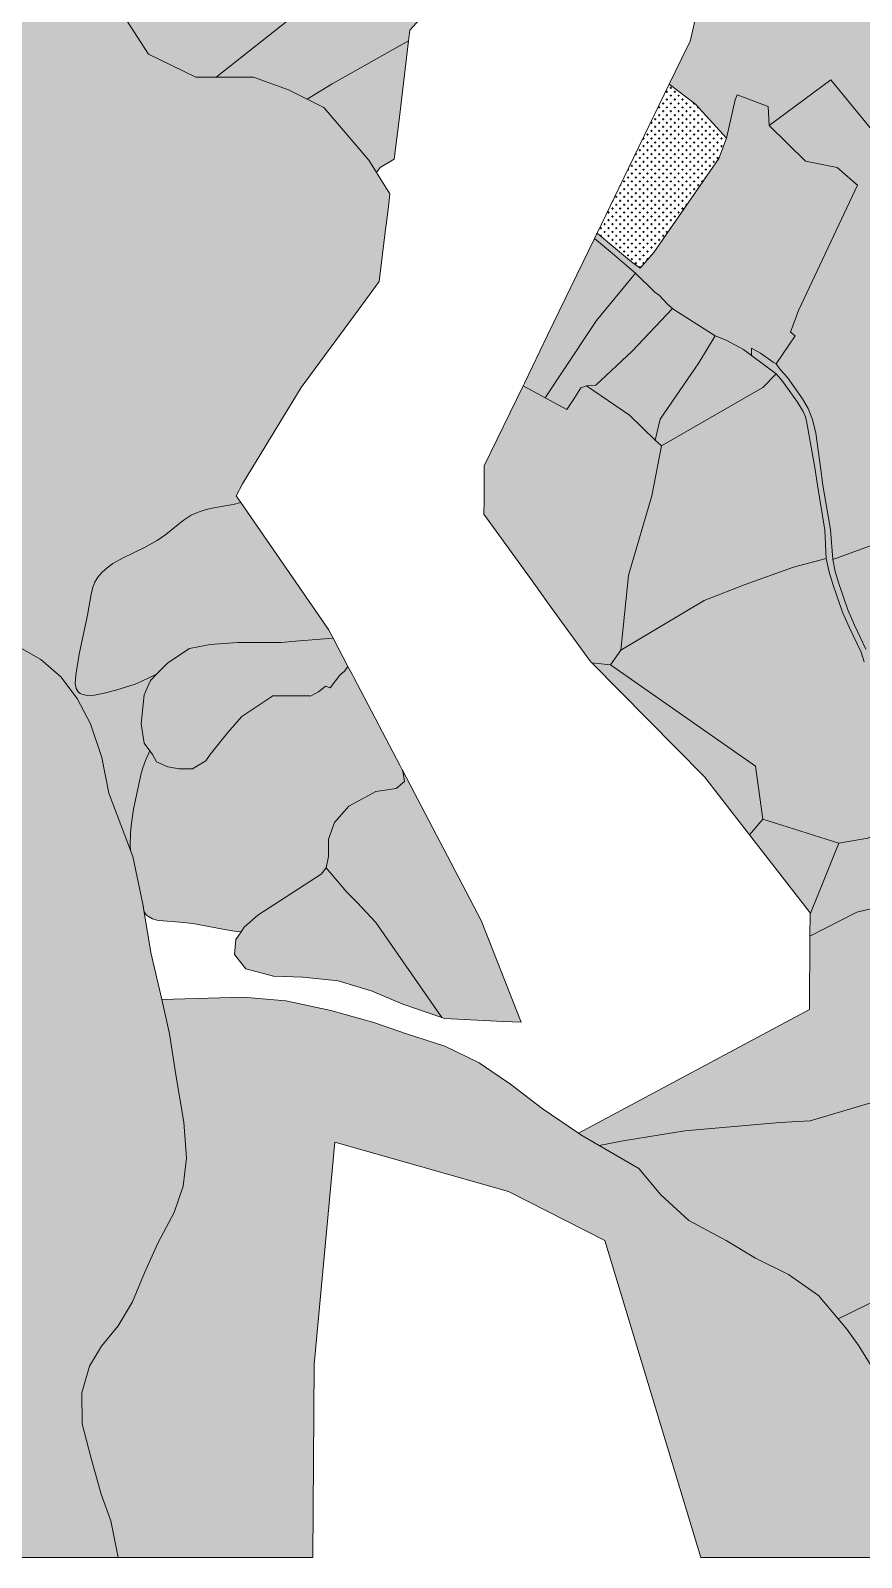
# Model space of a CAD drawing. Header units: metres. Extents: x 541853 to 549675, y 1832829 to 1845715.
# Drawn here: x 546537 to 547070, y 1832829 to 1833809 of the extents above; entities that cross this region are included whole.
import ezdxf

# ---------------------------------------------------------------- set-up
doc = ezdxf.new("R2010")
doc.units = ezdxf.units.M
doc.header["$MEASUREMENT"] = 0
doc.layers.add('1', color=7, linetype='Continuous', lineweight=0)

msp = doc.modelspace()

# ---------------------------------------------------------------- hatches: boundary and pattern name
at = {"layer": '1', "linetype": 'Continuous', "lineweight": 0}
for points in [[(546602.67, 1833279.135), (546587.43, 1833319.74), (546582.84, 1833342.705), (546575.67, 1833364.26), (546566.91, 1833380.625), (546556.5, 1833394.485), (546543.6, 1833405.675), (546531.18, 1833412.695), (546513.63, 1833412.41), (546495.6, 1833408.765), (546480.54, 1833414.075), (546464.07, 1833421.245), (546445.44, 1833424.545), (546432.54, 1833425.835), (546416.73, 1833427.425), (546385.98, 1833434.07), (546357.12, 1833450.57), (546347.58, 1833468.255), (546342.09, 1833484.875), (546337.11, 1833501.48), (546330.15, 1833517.635), (546326.91, 1833523.5), (546360.15, 1833531.48), (546394.71, 1833541.755), (546448.11, 1833556.755), (546483.72, 1833532.905), (546483.72, 1833544.455), (546478.8, 1833574.155), (546473.34, 1833613.35), (546479.61, 1833648.87), (546486.57, 1833680.205), (546486.06, 1833716.805), (546486.06, 1833751.53), (546479.31, 1833795.915), (546467.04, 1833840.105), (546452.4, 1833892.815), (546447.27, 1833901.545), (546463.44, 1833920.235), (546477.48, 1833934.575), (546531.03, 1833979.17), (546541.2, 1833991.425), (546549.3, 1834000.005), (546561.63, 1834013.055), (546568.77, 1834020.15), (546571.89, 1834022.805), (546575.01, 1834021.905), (546579.21, 1834019.505), (546587.4, 1834015.635), (546595.26, 1834010.28), (546603.81, 1834005.33), (546609.09, 1834002.48), (546586.32, 1833902.25), (546585.12, 1833881.295), (546585.12, 1833875.985), (546585.12, 1833861.54), (546589.14, 1833840.585), (546595.98, 1833820.035), (546598.71, 1833815.88), (546612.9, 1833794.235), (546643.11, 1833779.325), (546656.22, 1833779.325), (546680.19, 1833779.325), (546702.75, 1833771.27), (546714.69, 1833765.285), (546725.31, 1833759.975), (546754.29, 1833726.135), (546759.24, 1833718.2), (546767.822, 1833704.487), (546766.56, 1833694.47), (546765.36, 1833684.66), (546764.97, 1833681.69), (546760.83, 1833648.24), (546747.33, 1833629.895), (546710.73, 1833580.215), (546673.11, 1833518.355), (546669.18, 1833510.615), (546672.09, 1833506.385), (546667.26, 1833505.17), (546655.71, 1833503.085), (546649.74, 1833501.765), (546645.39, 1833500.4), (546640.26, 1833498.135), (546634.95, 1833494.73), (546624.03, 1833485.79), (546618.36, 1833481.86), (546610.26, 1833477.405), (546596.01, 1833470.7), (546589.98, 1833467.145), (546586.29, 1833464.49), (546583.02, 1833461.61), (546580.29, 1833458.505), (546578.25, 1833455.145), (546577.05, 1833451.98), (546575.97, 1833447.585), (546573.69, 1833434.07), (546568.29, 1833408.93), (546566.16, 1833395.475), (546565.74, 1833390.255), (546566.43, 1833386.97), (546567.69, 1833384.855), (546568.83, 1833383.835), (546569.94, 1833383.235), (546573.39, 1833382.47), (546578.07, 1833382.695), (546584.4, 1833383.895), (546591.78, 1833385.875), (546604.17, 1833389.775), (546608.16, 1833391.38), (546617.91, 1833396.06), (546614.01, 1833392.13), (546610.05, 1833382.875), (546608.07, 1833364.365), (546610.05, 1833351.81), (546613.62, 1833346.89), (546610.89, 1833340.755), (546609.24, 1833336.105), (546607.95, 1833331.515), (546603.15, 1833309.48), (546601.83, 1833300.615), (546601.26, 1833294.405), (546601.11, 1833286.095), (546601.26, 1833282.9)], [(546983.85, 1833740.175), (546963.9, 1833761.985), (546947.13, 1833774.84), (546958.86, 1833799.005), (546960.45, 1833802.26), (547002.51, 1833987.765), (547028.25, 1833976.155), (547063.68, 1833970.29), (547073.01, 1833913.185), (547076.34, 1833901.245), (547098.27, 1833858.6), (547106.76, 1833824.145), (547112.43, 1833787.935), (547076.01, 1833746.925), (547050.9, 1833777.585), (547011.24, 1833748.44), (547010.67, 1833760.56), (546990.6, 1833768.09), (546989.52, 1833764.82)], [(546643.11, 1833779.325), (546612.9, 1833794.235), (546598.71, 1833815.88), (546613.44, 1833828.825), (546680.43, 1833879.045), (546694.11, 1833891.81), (546698.49, 1833886.005), (546708, 1833876.78), (546726.33, 1833860.565), (546735.27, 1833855.48), (546742.86, 1833850.77), (546711.27, 1833822.855), (546656.22, 1833779.325)], [(546714.69, 1833765.285), (546702.75, 1833771.27), (546680.19, 1833779.325), (546656.22, 1833779.325), (546711.27, 1833822.855), (546742.86, 1833850.77), (546751.2, 1833846.72), (546764.25, 1833837.795), (546778.44, 1833826.83), (546783.03, 1833822.795), (546786.75, 1833818.7), (546787.71, 1833817.47), (546787.14, 1833816.855), (546780.51, 1833809.565), (546779.7, 1833802.725), (546730.68, 1833775.02)], [(546759.24, 1833718.2), (546754.29, 1833726.135), (546725.31, 1833759.975), (546714.69, 1833765.285), (546730.68, 1833775.02), (546779.7, 1833802.725), (546773.94, 1833753.72), (546770.58, 1833726.645), (546761.43, 1833721.29)], [(547052.19, 1833469.815), (547050.57, 1833489.015), (547045.59, 1833517.515), (547044.09, 1833528.945), (547041.27, 1833550.785), (547039.14, 1833559.545), (547036.23, 1833566.79), (547032.57, 1833572.865), (547022.91, 1833586.695), (547018.59, 1833591.45), (547015.77, 1833595.425), (547027.98, 1833613.425), (547024.92, 1833615.585), (547029.99, 1833629.595), (547067.97, 1833710.13), (547054.92, 1833721.38), (547034.46, 1833725.475), (547011.24, 1833748.44), (547050.9, 1833777.585), (547076.01, 1833746.925), (547107.78, 1833699.465), (547131.6, 1833660.915), (547150.08, 1833648.675), (547153.8, 1833638.625), (547162.17, 1833611.835), (547176.54, 1833588.27), (547230.09, 1833588.825), (547249.56, 1833534.645), (547252.77, 1833521.835), (547228.47, 1833523.62), (547167.99, 1833537.72), (547086.81, 1833482.37)], [(547015.77, 1833595.425), (547013.76, 1833596.43), (547005.57, 1833602.145), (546999.99, 1833605.475), (546999.99, 1833600.615), (546994.77, 1833604.515), (546983.55, 1833610.53), (546976.5, 1833613.395), (546950.67, 1833629.835), (546949.14, 1833630.78), (546945.9, 1833633.645), (546940.89, 1833639.195), (546937.83, 1833641.415), (546925.47, 1833653.655), (546919.62, 1833658.575), (546910.65, 1833666.225), (546899.16, 1833675.885), (546900.48, 1833678.615), (546900.84, 1833679.335), (546912.6, 1833669.39), (546922.89, 1833660.9), (546928.38, 1833656.685), (546937.17, 1833666.78), (546979.02, 1833727.095), (546983.85, 1833740.175), (546989.52, 1833764.82), (546990.6, 1833768.09), (547010.67, 1833760.56), (547011.24, 1833748.44), (547034.46, 1833725.475), (547054.92, 1833721.38), (547067.97, 1833710.13), (547029.99, 1833629.595), (547024.92, 1833615.585), (547027.98, 1833613.425)], [(546867.42, 1833573.6), (546853.29, 1833581.31), (546854.13, 1833583.035), (546868.98, 1833613.68), (546899.16, 1833675.885), (546910.65, 1833666.225), (546919.62, 1833658.575), (546925.47, 1833653.655), (546900.36, 1833623.235), (546878.25, 1833589.935)], [(546881.43, 1833566.07), (546867.42, 1833573.6), (546878.25, 1833589.935), (546900.36, 1833623.235), (546925.47, 1833653.655), (546937.83, 1833641.415), (546940.89, 1833639.195), (546945.9, 1833633.645), (546949.14, 1833630.78), (546923.28, 1833603.435), (546899.97, 1833581.625), (546897.27, 1833581.355), (546893.88, 1833581.16), (546890.4, 1833580.02), (546885.99, 1833573.165)], [(546938.07, 1833546.375), (546921.54, 1833562.38), (546893.88, 1833581.16), (546897.27, 1833581.355), (546899.97, 1833581.625), (546923.28, 1833603.435), (546949.14, 1833630.78), (546950.67, 1833629.835), (546976.5, 1833613.395), (546966.09, 1833595.965), (546941.28, 1833559.86)], [(546942.06, 1833542.775), (546938.07, 1833546.375), (546941.28, 1833559.86), (546966.09, 1833595.965), (546976.5, 1833613.395), (546983.55, 1833610.53), (546994.77, 1833604.515), (546999.99, 1833600.615), (547015.77, 1833588.915), (547007.13, 1833580.095)], [(546916.05, 1833411.525), (546920.91, 1833459.465), (546921.63, 1833461.91), (546935.94, 1833510.555), (546935.97, 1833510.69), (546942.06, 1833542.775), (547007.13, 1833580.095), (547015.77, 1833588.915), (547019.79, 1833584.175), (547029.36, 1833570.675), (547033.08, 1833564.795), (547034.49, 1833561.405), (547035.39, 1833557.58), (547040.61, 1833528.795), (547042.32, 1833517.425), (547047.03, 1833488.52), (547047.78, 1833470.475), (547026.81, 1833464.805), (546995.91, 1833453.735), (546969.6, 1833443.535)], [(546909.45, 1833402.075), (546897.48, 1833403.515), (546895.8, 1833405.225), (546871.35, 1833439.035), (546857.97, 1833457.545), (546828.12, 1833498.78), (546828.18, 1833507.555), (546828.33, 1833529.845), (546853.29, 1833581.31), (546867.42, 1833573.6), (546881.43, 1833566.07), (546885.99, 1833573.165), (546890.4, 1833580.02), (546893.88, 1833581.16), (546921.54, 1833562.38), (546938.07, 1833546.375), (546942.06, 1833542.775), (546935.97, 1833510.69), (546935.94, 1833510.555), (546921.63, 1833461.91), (546920.91, 1833459.465), (546916.05, 1833411.525)], [(547211.61, 1833359.865), (547170.45, 1833372.405), (547156.17, 1833371.43), (547147.56, 1833371.415), (547132.65, 1833369.345), (547127.76, 1833369.075), (547119.15, 1833368.355), (547110.84, 1833368.205), (547102.62, 1833368.85), (547096.5, 1833370.605), (547090.02, 1833373.485), (547086.03, 1833377.91), (547083.75, 1833381.915), (547081.17, 1833386.955), (547079.22, 1833391.185), (547077.39, 1833397.365), (547075.92, 1833403.905), (547073.37, 1833412.14), (547065.99, 1833427.545), (547061.64, 1833437.535), (547055.85, 1833454.965), (547053.51, 1833462.03), (547052.19, 1833469.815), (547086.81, 1833482.37), (547167.99, 1833537.72), (547228.47, 1833523.62), (547209.9, 1833499.71), (547218.69, 1833482.28), (547203.66, 1833453.855), (547203.75, 1833449.505), (547198.59, 1833434.43), (547201.56, 1833425.835), (547211.16, 1833423), (547227.48, 1833389.91)], [(546573.39, 1833382.47), (546569.94, 1833383.235), (546568.83, 1833383.835), (546567.69, 1833384.855), (546566.43, 1833386.97), (546565.74, 1833390.255), (546566.16, 1833395.475), (546568.29, 1833408.93), (546573.69, 1833434.07), (546575.97, 1833447.585), (546577.05, 1833451.98), (546578.25, 1833455.145), (546580.29, 1833458.505), (546583.02, 1833461.61), (546586.29, 1833464.49), (546589.98, 1833467.145), (546596.01, 1833470.7), (546610.26, 1833477.405), (546618.36, 1833481.86), (546624.03, 1833485.79), (546634.95, 1833494.73), (546640.26, 1833498.135), (546645.39, 1833500.4), (546649.74, 1833501.765), (546655.71, 1833503.085), (546667.26, 1833505.17), (546672.09, 1833506.385), (546728.34, 1833424.875), (546731.34, 1833419.205), (546707.13, 1833417.24), (546697.89, 1833416.58), (546670.14, 1833416.58), (546652.32, 1833415.26), (546639.09, 1833412.605), (546625.23, 1833403.365), (546617.91, 1833396.06), (546608.16, 1833391.38), (546604.17, 1833389.775), (546591.78, 1833385.875), (546584.4, 1833383.895), (546578.07, 1833382.695)], [(547056.06, 1833287.685), (547007.28, 1833303.12), (547002.36, 1833337.125), (546909.45, 1833402.075), (546916.05, 1833411.525), (546969.6, 1833443.535), (546995.91, 1833453.735), (547026.81, 1833464.805), (547047.78, 1833470.475), (547049.67, 1833461.58), (547052.28, 1833453.21), (547058.37, 1833436.065), (547062.66, 1833426.255), (547070.28, 1833410.385), (547072.32, 1833404.085), (547074.48, 1833395.955), (547076.25, 1833389.685), (547077.69, 1833385.245), (547079.61, 1833379.62), (547081.77, 1833375.465), (547085.4, 1833370.38), (547090.17, 1833367.275), (547095.6, 1833365.265), (547103.1, 1833363.99), (547110.99, 1833363.33), (547120.02, 1833364.035), (547131.75, 1833363.84), (547136.22, 1833339.255), (547113.15, 1833310.455), (547074.66, 1833290.985)], [(546497.22, 1832829.18), (546486.96, 1832849.115), (546485.58, 1832858.775), (546487.8, 1832878.785), (546486.21, 1832890.845), (546475.35, 1832905.59), (546462.42, 1832919.27), (546443.94, 1832931.12), (546435.33, 1832941.185), (546423.33, 1832956.17), (546396.48, 1832979.3), (546376.47, 1832997.09), (546361.47, 1833010.59), (546341.73, 1833022.755), (546327.99, 1833026.58), (546315.81, 1833029.445), (546305.91, 1833036.525), (546295.02, 1833045.96), (546278.04, 1833065.895), (546263.76, 1833080.97), (546239.04, 1833098.205), (546225.42, 1833106.965), (546226.38, 1833121.53), (546140.7, 1833175.17), (546116.4, 1833189.345), (546098.43, 1833205.095), (546111.69, 1833212.19), (546138.15, 1833226.755), (546150.21, 1833239.505), (546157.77, 1833246.99), (546160.8, 1833254.505), (546160.83, 1833264.69), (546160.83, 1833265.095), (546160.89, 1833275.505), (546160.89, 1833277.095), (546156.45, 1833307.215), (546156.45, 1833311.175), (546174.84, 1833304.215), (546195.27, 1833317.295), (546217.89, 1833327.435), (546290.07, 1833276.405), (546424.26, 1833210.405), (546441.9, 1833205.995), (546454.23, 1833218.355), (546390.69, 1833278.325), (546405.66, 1833316.74), (546417.9, 1833353.1), (546423.84, 1833385.905), (546432.54, 1833425.835), (546445.44, 1833424.545), (546464.07, 1833421.245), (546480.54, 1833414.075), (546495.6, 1833408.765), (546513.63, 1833412.41), (546531.18, 1833412.695), (546543.6, 1833405.675), (546556.5, 1833394.485), (546566.91, 1833380.625), (546575.67, 1833364.26), (546582.84, 1833342.705), (546587.43, 1833319.74), (546602.67, 1833279.135), (546609.15, 1833248.565), (546614.28, 1833217.44), (546621.42, 1833187.245), (546626.22, 1833165.21), (546630.27, 1833139.08), (546635.43, 1833108.675), (546637.23, 1833085.59), (546634.98, 1833067.575), (546629.25, 1833050.685), (546618.99, 1833031.455), (546610.2, 1833011.805), (546602.55, 1832993.175), (546593.25, 1832977.875), (546582.6, 1832964.735), (546575.01, 1832952.03), (546570.03, 1832934.915), (546570.3, 1832914.875), (546575.73, 1832893.62), (546582.42, 1832869.905), (546588.57, 1832852.73), (546593.43, 1832829.18)], [(546632.49, 1833335.295), (546625.23, 1833336.615), (546617.97, 1833339.915), (546615.33, 1833344.535), (546613.62, 1833346.89), (546610.05, 1833351.81), (546608.07, 1833364.365), (546610.05, 1833382.875), (546614.01, 1833392.13), (546617.91, 1833396.06), (546625.23, 1833403.365), (546639.09, 1833412.605), (546652.32, 1833415.26), (546670.14, 1833416.58), (546697.89, 1833416.58), (546707.13, 1833417.24), (546731.34, 1833419.205), (546740.85, 1833401.025), (546738.87, 1833398.325), (546735.63, 1833395.505), (546729.39, 1833387.345), (546726.39, 1833388.395), (546721.98, 1833384.825), (546716.85, 1833381.945), (546716.4, 1833382.215), (546692.61, 1833382.215), (546672.78, 1833368.985), (546663.54, 1833358.425), (546652.32, 1833344.535), (546649.68, 1833340.575), (546641.07, 1833335.295)], [(546672.27, 1833230.775), (546669.33, 1833230.94), (546662.85, 1833231.96), (546641.16, 1833236.19), (546633, 1833237.075), (546622.02, 1833237.735), (546618.12, 1833238.305), (546615.42, 1833239.115), (546612.72, 1833240.54), (546611.55, 1833241.515), (546609.96, 1833243.57), (546609.15, 1833248.565), (546602.67, 1833279.135), (546601.26, 1833282.9), (546601.11, 1833286.095), (546601.26, 1833294.405), (546601.83, 1833300.615), (546603.15, 1833309.48), (546607.95, 1833331.515), (546609.24, 1833336.105), (546610.89, 1833340.755), (546613.62, 1833346.89), (546615.33, 1833344.535), (546617.97, 1833339.915), (546625.23, 1833336.615), (546632.49, 1833335.295), (546641.07, 1833335.295), (546649.68, 1833340.575), (546652.32, 1833344.535), (546663.54, 1833358.425), (546672.78, 1833368.985), (546692.61, 1833382.215), (546716.4, 1833382.215), (546716.85, 1833381.945), (546721.98, 1833384.825), (546726.39, 1833388.395), (546729.39, 1833387.345), (546735.63, 1833395.505), (546738.87, 1833398.325), (546740.85, 1833401.025), (546743.46, 1833396.075), (546744.54, 1833394.005), (546774.27, 1833337.38), (546774.27, 1833337.35), (546775.17, 1833335.655), (546775.68, 1833334.71), (546776.04, 1833334.005), (546777.15, 1833327.36), (546771.87, 1833322.725), (546758.67, 1833320.745), (546741.48, 1833311.49), (546738.39, 1833307.935), (546732.24, 1833300.915), (546728.28, 1833290.34), (546728.28, 1833279.105), (546726.96, 1833271.845), (546723.66, 1833267.87), (546682.95, 1833241.395), (546674.25, 1833233.67)], [(546998.58, 1833293.115), (546969.78, 1833330.27), (546897.48, 1833403.515), (546909.45, 1833402.075), (547002.36, 1833337.125), (547007.28, 1833303.12)], [(547037.37, 1833228.045), (547037.46, 1833242.16), (547056.06, 1833287.685), (547074.66, 1833290.985), (547113.15, 1833310.455), (547136.22, 1833339.255), (547131.75, 1833363.84), (547143.72, 1833366.195), (547156.02, 1833366.645), (547167.72, 1833364.41), (547178.94, 1833339.06), (547187.58, 1833303.945), (547195.29, 1833290.595), (547200.63, 1833274.38), (547182.66, 1833258.975), (547164.93, 1833281.805), (547089.96, 1833248.805), (547067.46, 1833243.45)], [(546852.09, 1833172.845), (546840.42, 1833173.265), (546802.74, 1833175.185), (546801.06, 1833175.77), (546758.79, 1833236.67), (546746.73, 1833249.585), (546739.98, 1833256.365), (546736.53, 1833260.46), (546726.96, 1833271.845), (546728.28, 1833279.105), (546728.28, 1833290.34), (546732.24, 1833300.915), (546738.39, 1833307.935), (546741.48, 1833311.49), (546758.67, 1833320.745), (546771.87, 1833322.725), (546777.15, 1833327.36), (546776.04, 1833334.005), (546826.44, 1833237.975)], [(547037.46, 1833242.16), (547037.49, 1833242.925), (546998.58, 1833293.115), (547007.28, 1833303.12), (547056.06, 1833287.685)], [(546801.06, 1833175.77), (546776.16, 1833184.365), (546756.36, 1833192.585), (546734.64, 1833199.35), (546711.93, 1833201.765), (546693.09, 1833202.245), (546675.21, 1833207.09), (546667.98, 1833216.27), (546668.94, 1833225.945), (546672.27, 1833230.775), (546674.25, 1833233.67), (546682.95, 1833241.395), (546723.66, 1833267.87), (546726.96, 1833271.845), (546736.53, 1833260.46), (546739.98, 1833256.365), (546746.73, 1833249.585), (546758.79, 1833236.67)], [(546902.07, 1833093.615), (546890.34, 1833100.425), (546888.78, 1833101.505), (547037.07, 1833180.81), (547037.37, 1833228.045), (547067.46, 1833243.45), (547089.96, 1833248.805), (547141.86, 1833165.93), (547151.04, 1833151.245), (547106.04, 1833129.795), (547037.46, 1833109.425), (547018.17, 1833108.345), (546957.09, 1833102.99), (546917.43, 1833096.555)], [(546593.43, 1832829.18), (546588.57, 1832852.73), (546582.42, 1832869.905), (546575.73, 1832893.62), (546570.3, 1832914.875), (546570.03, 1832934.915), (546575.01, 1832952.03), (546582.6, 1832964.735), (546593.25, 1832977.875), (546602.55, 1832993.175), (546610.2, 1833011.805), (546618.99, 1833031.455), (546629.25, 1833050.685), (546634.98, 1833067.575), (546637.23, 1833085.59), (546635.43, 1833108.675), (546630.27, 1833139.08), (546626.22, 1833165.21), (546621.42, 1833187.245), (546673.5, 1833188.85), (546700.98, 1833186.42), (546729.81, 1833180.195), (546757.5, 1833172.515), (546778.35, 1833165.375), (546803.13, 1833157.275), (546825.09, 1833146.715), (546833.13, 1833141.195), (546845.16, 1833132.915), (546865.47, 1833117.33), (546888.78, 1833101.505), (546890.34, 1833100.425), (546902.07, 1833093.615), (546927.51, 1833078.855), (546941.67, 1833061.965), (546959.76, 1833045.405), (546983.55, 1833032.625), (547002.57, 1833021.345), (547023.6, 1833010.785), (547042.83, 1832997.285), (547055.52, 1832982.255), (547061.07, 1832975.7), (547068.87, 1832964.945), (547081.17, 1832944.995), (547095.69, 1832924.895), (547112.1, 1832912.205), (547130.67, 1832903.925), (547138.65, 1832900.355), (547159.89, 1832894.175), (547180.68, 1832892.9), (547206.15, 1832900.25), (547206.27, 1832900.325), (547227.54, 1832915.94), (547243.95, 1832927.205), (547263.12, 1832937.39), (547280.7, 1832939.385), (547302.06, 1832939.295), (547327.59, 1832936.43), (547353.63, 1832933.325), (547379.55, 1832933.955), (547400.43, 1832934.315), (547408.86, 1832934.465), (547433.46, 1832936.475), (547429.02, 1832916.525), (547428.15, 1832912.07), (547412.13, 1832829.18), (546967.44, 1832829.18), (546905.79, 1833032.58), (546843.93, 1833064.005), (546732.42, 1833095.715), (546719.07, 1832952.975), (546718.29, 1832829.18)], [(547055.52, 1832982.255), (547042.83, 1832997.285), (547023.6, 1833010.785), (547002.57, 1833021.345), (546983.55, 1833032.625), (546959.76, 1833045.405), (546941.67, 1833061.965), (546927.51, 1833078.855), (546902.07, 1833093.615), (546917.43, 1833096.555), (546957.09, 1833102.99), (547018.17, 1833108.345), (547037.46, 1833109.425), (547106.04, 1833129.795), (547151.04, 1833151.245), (547188.03, 1833131.565), (547211.58, 1833119.055), (547157.46, 1833048.825), (547144.05, 1833037.575), (547114.59, 1833013.455), (547084.05, 1832996.295)], [(547130.67, 1832903.925), (547112.1, 1832912.205), (547095.69, 1832924.895), (547081.17, 1832944.995), (547068.87, 1832964.945), (547061.07, 1832975.7), (547055.52, 1832982.255), (547084.05, 1832996.295), (547114.59, 1833013.455), (547144.05, 1833037.575), (547157.46, 1833048.825), (547211.58, 1833119.055), (547271.58, 1833108.87), (547278.24, 1833109.365), (547271.04, 1833074.04), (547245.33, 1833027.93), (547217.49, 1832987.19), (547194.96, 1832963.595)]]:
    msp.add_hatch(color=53, dxfattribs=at).paths.add_polyline_path(points)
h = msp.add_hatch(dxfattribs=at)
h.set_pattern_fill('CROSS', color=9, scale=10, style=0)
h.paths.add_polyline_path([(546928.38, 1833656.685), (546922.89, 1833660.9), (546912.6, 1833669.39), (546900.84, 1833679.335), (546914.76, 1833708.075), (546947.13, 1833774.84), (546963.9, 1833761.985), (546983.85, 1833740.175), (546979.02, 1833727.095), (546937.17, 1833666.78)])
h = msp.add_hatch(dxfattribs=at)
h.set_pattern_fill('CROSS', color=9, scale=10, style=0)
h.paths.add_polyline_path([(547433.46, 1832936.475), (547441.11, 1832966.565), (547446.36, 1832974.77), (547465.26, 1833000), (547466.7, 1833002.04), (547473.09, 1833016.125), (547482.75, 1833043.215), (547503.78, 1833102.375), (547511.01, 1833124.845), (547511.37, 1833133.935), (547506.87, 1833143.565), (547492.2, 1833170.55), (547477.59, 1833190.26), (547466.1, 1833205.62), (547446.12, 1833233.595), (547419.3, 1833267.435), (547403.58, 1833284.325), (547389.57, 1833298.605), (547376.43, 1833311.49), (547371.48, 1833315.825), (547364.76, 1833320.385), (547358.07, 1833324.57), (547346.79, 1833329.49), (547330.32, 1833334.14), (547303.44, 1833339.78), (547293.24, 1833341.115), (547286.97, 1833340.26), (547271.31, 1833337.44), (547261.65, 1833337.035), (547249.95, 1833339.555), (547228.2, 1833346.995), (547210.08, 1833353.535), (547167.72, 1833364.41), (547156.02, 1833366.645), (547143.72, 1833366.195), (547131.75, 1833363.84), (547120.02, 1833364.035), (547110.99, 1833363.33), (547103.1, 1833363.99), (547095.6, 1833365.265), (547090.17, 1833367.275), (547085.4, 1833370.38), (547081.77, 1833375.465), (547079.61, 1833379.62), (547077.69, 1833385.245), (547076.25, 1833389.685), (547074.48, 1833395.955), (547072.32, 1833404.085), (547070.28, 1833410.385), (547062.66, 1833426.255), (547058.37, 1833436.065), (547052.28, 1833453.21), (547049.67, 1833461.58), (547047.78, 1833470.475), (547047.03, 1833488.52), (547042.32, 1833517.425), (547040.61, 1833528.795), (547035.39, 1833557.58), (547034.49, 1833561.405), (547033.08, 1833564.795), (547029.36, 1833570.675), (547019.79, 1833584.175), (547015.77, 1833588.915), (546999.99, 1833600.615), (546999.99, 1833605.475), (547005.57, 1833602.145), (547013.76, 1833596.43), (547015.77, 1833595.425), (547018.59, 1833591.45), (547022.91, 1833586.695), (547032.57, 1833572.865), (547036.23, 1833566.79), (547039.14, 1833559.545), (547041.27, 1833550.785), (547044.09, 1833528.945), (547045.59, 1833517.515), (547050.57, 1833489.015), (547052.19, 1833469.815), (547053.51, 1833462.03), (547055.85, 1833454.965), (547061.64, 1833437.535), (547065.99, 1833427.545), (547073.37, 1833412.14), (547075.92, 1833403.905), (547077.39, 1833397.365), (547079.22, 1833391.185), (547081.17, 1833386.955), (547083.75, 1833381.915), (547086.03, 1833377.91), (547090.02, 1833373.485), (547096.5, 1833370.605), (547102.62, 1833368.85), (547110.84, 1833368.205), (547119.15, 1833368.355), (547127.76, 1833369.075), (547132.65, 1833369.345), (547147.56, 1833371.415), (547156.17, 1833371.43), (547170.45, 1833372.405), (547211.61, 1833359.865), (547236.87, 1833355.23), (547266.66, 1833359.805), (547274.22, 1833379.47), (547296.69, 1833350.7), (547304.25, 1833348.315), (547310.79, 1833365.355), (547318.14, 1833391.62), (547317.81, 1833417.45), (547315.38, 1833442.755), (547317.36, 1833452.745), (547316.43, 1833463.845), (547312.35, 1833478.455), (547309.5, 1833496.725), (547302.24, 1833519.915), (547296.87, 1833544.59), (547294.08, 1833552.645), (547292.16, 1833558.765), (547289.49, 1833563.985), (547288.38, 1833567.225), (547288.38, 1833568.125), (547289.31, 1833570.54), (547303.23, 1833586.44), (547305.78, 1833590.55), (547305.66, 1833592.935), (547300.98, 1833599.49), (547295.64, 1833607.665), (547284, 1833625.155), (547270.38, 1833644.085), (547248.3, 1833675), (547249.47, 1833675.6), (547271.25, 1833644.715), (547284.99, 1833625.935), (547296.84, 1833608.13), (547301.7, 1833600.27), (547306.68, 1833593.235), (547307.25, 1833590.19), (547304.1, 1833585.525), (547290.12, 1833569.97), (547289.61, 1833568.23), (547289.7, 1833567.465), (547290.75, 1833564.525), (547293.24, 1833559.515), (547295.25, 1833552.63), (547298.01, 1833544.62), (547303.74, 1833520.065), (547310.76, 1833496.365), (547313.64, 1833478.665), (547317.93, 1833464.34), (547318.68, 1833452.595), (547317.03, 1833442.605), (547319.7, 1833417.405), (547319.85, 1833391.575), (547312.38, 1833364.725), (547305.96, 1833347.595), (547333.38, 1833341.775), (547351.2, 1833335.775), (547360.2, 1833331.47), (547368.96, 1833326.895), (547376.64, 1833322.125), (547381.77, 1833317.865), (547396.62, 1833304.575), (547407.6, 1833290.01), (547423.74, 1833271.875), (547451.67, 1833239.955), (547462.23, 1833226.32), (547471.83, 1833210.36), (547480.11, 1833201.465), (547482.99, 1833201.045), (547493.28, 1833200.595), (547504.14, 1833197.43), (547518.45, 1833193.485), (547526.07, 1833194.295), (547535.1, 1833200.745), (547552.11, 1833219.99), (547560.63, 1833231.825), (547572.9, 1833242.385), (547593.18, 1833256.26), (547635.03, 1833272.595), (547647.72, 1833276.915), (547658.28, 1833283.125), (547662.21, 1833289.8), (547662.54, 1833296.16), (547663.08, 1833313.11), (547668.6, 1833333.885), (547669.89, 1833344.415), (547669.11, 1833350.625), (547665.78, 1833358.185), (547657.68, 1833370.35), (547654.44, 1833377.865), (547653.63, 1833410.145), (547652.64, 1833424.695), (547651.77, 1833428.94), (547651.8, 1833428.895), (547655.64, 1833425.34), (547655.73, 1833424.83), (547656.6, 1833410.145), (547657.98, 1833377.385), (547660.65, 1833370.05), (547669.05, 1833358.59), (547673.22, 1833350.685), (547674.36, 1833345.54), (547671.33, 1833333.36), (547666.17, 1833312.06), (547665.57, 1833295.44), (547665.48, 1833289.23), (547660.98, 1833281.565), (547657.44, 1833278.385), (547674.81, 1833279.645), (547708.59, 1833291.105), (547705.95, 1833287.355), (547676.22, 1833277.635), (547657.5, 1833275.355), (547650.15, 1833274.05), (547636.83, 1833269.43), (547594.53, 1833253.455), (547580.88, 1833243.555), (547575.24, 1833239.685), (547563.21, 1833229.17), (547555.17, 1833217.425), (547542.21, 1833198.21), (547534.32, 1833170.325), (547531.77, 1833160.155), (547528.83, 1833149.07), (547525.65, 1833141.735), (547523.37, 1833137.115), (547521.48, 1833134.085), (547520.04, 1833132.03), (547520.67, 1833126.12), (547518.99, 1833121.845), (547490.37, 1833040.125), (547481.01, 1833013.47), (547475.7, 1833000), (547475.55, 1832999.625), (547465.98, 1832985.075), (547450.17, 1832967.765), (547447.89, 1832963.355), (547443.57, 1832938.545), (547434.12, 1832936.52)])

# ---------------------------------------------------------------- linework, layer by layer
at = {"layer": '1', "color": 7, "linetype": 'Continuous', "lineweight": 0, "flags": 128}
for points in [[(546947.13, 1833774.84), (546958.86, 1833799.005), (546960.45, 1833802.26), (547002.51, 1833987.765), (547028.25, 1833976.155), (547063.68, 1833970.29), (547073.01, 1833913.185), (547076.34, 1833901.245), (547098.27, 1833858.6), (547106.76, 1833824.145), (547112.43, 1833787.935), (547076.01, 1833746.925), (547050.9, 1833777.585), (547011.24, 1833748.44), (547010.67, 1833760.56), (546990.6, 1833768.09), (546989.52, 1833764.82), (546983.85, 1833740.175), (546963.9, 1833761.985), (546947.13, 1833774.84)], [(546598.71, 1833815.88), (546613.44, 1833828.825), (546680.43, 1833879.045), (546694.11, 1833891.81), (546698.49, 1833886.005), (546708, 1833876.78), (546726.33, 1833860.565), (546735.27, 1833855.48), (546742.86, 1833850.77), (546711.27, 1833822.855), (546656.22, 1833779.325), (546643.11, 1833779.325), (546612.9, 1833794.235), (546598.71, 1833815.88)], [(546656.22, 1833779.325), (546711.27, 1833822.855), (546742.86, 1833850.77), (546751.2, 1833846.72), (546764.25, 1833837.795), (546778.44, 1833826.83), (546783.03, 1833822.795), (546786.75, 1833818.7), (546787.71, 1833817.47), (546787.14, 1833816.855), (546780.51, 1833809.565), (546779.7, 1833802.725), (546730.68, 1833775.02), (546714.69, 1833765.285), (546702.75, 1833771.27), (546680.19, 1833779.325), (546656.22, 1833779.325)], [(546714.69, 1833765.285), (546730.68, 1833775.02), (546779.7, 1833802.725), (546773.94, 1833753.72), (546770.58, 1833726.645), (546761.43, 1833721.29), (546759.24, 1833718.2), (546754.29, 1833726.135), (546725.31, 1833759.975), (546714.69, 1833765.285)], [(546900.84, 1833679.335), (546914.76, 1833708.075), (546947.13, 1833774.84), (546963.9, 1833761.985), (546983.85, 1833740.175), (546979.02, 1833727.095), (546937.17, 1833666.78), (546928.38, 1833656.685), (546922.89, 1833660.9), (546912.6, 1833669.39), (546900.84, 1833679.335)], [(546899.16, 1833675.885), (546900.48, 1833678.615), (546900.84, 1833679.335), (546912.6, 1833669.39), (546922.89, 1833660.9), (546928.38, 1833656.685), (546937.17, 1833666.78), (546979.02, 1833727.095), (546983.85, 1833740.175), (546989.52, 1833764.82), (546990.6, 1833768.09), (547010.67, 1833760.56), (547011.24, 1833748.44), (547034.46, 1833725.475), (547054.92, 1833721.38), (547067.97, 1833710.13), (547029.99, 1833629.595), (547024.92, 1833615.585), (547027.98, 1833613.425), (547015.77, 1833595.425), (547013.76, 1833596.43), (547005.57, 1833602.145), (546999.99, 1833605.475), (546999.99, 1833600.615), (546994.77, 1833604.515), (546983.55, 1833610.53), (546976.5, 1833613.395), (546950.67, 1833629.835), (546949.14, 1833630.78), (546945.9, 1833633.645), (546940.89, 1833639.195), (546937.83, 1833641.415), (546925.47, 1833653.655), (546919.62, 1833658.575), (546910.65, 1833666.225), (546899.16, 1833675.885)], [(546853.29, 1833581.31), (546854.13, 1833583.035), (546868.98, 1833613.68), (546899.16, 1833675.885), (546910.65, 1833666.225), (546919.62, 1833658.575), (546925.47, 1833653.655), (546900.36, 1833623.235), (546878.25, 1833589.935), (546867.42, 1833573.6), (546853.29, 1833581.31)], [(546867.42, 1833573.6), (546878.25, 1833589.935), (546900.36, 1833623.235), (546925.47, 1833653.655), (546937.83, 1833641.415), (546940.89, 1833639.195), (546945.9, 1833633.645), (546949.14, 1833630.78), (546923.28, 1833603.435), (546899.97, 1833581.625), (546897.27, 1833581.355), (546893.88, 1833581.16), (546890.4, 1833580.02), (546885.99, 1833573.165), (546881.43, 1833566.07), (546867.42, 1833573.6)], [(546893.88, 1833581.16), (546897.27, 1833581.355), (546899.97, 1833581.625), (546923.28, 1833603.435), (546949.14, 1833630.78), (546950.67, 1833629.835), (546976.5, 1833613.395), (546966.09, 1833595.965), (546941.28, 1833559.86), (546938.07, 1833546.375), (546921.54, 1833562.38), (546893.88, 1833581.16)], [(546938.07, 1833546.375), (546941.28, 1833559.86), (546966.09, 1833595.965), (546976.5, 1833613.395), (546983.55, 1833610.53), (546994.77, 1833604.515), (546999.99, 1833600.615), (547015.77, 1833588.915), (547007.13, 1833580.095), (546942.06, 1833542.775), (546938.07, 1833546.375)], [(546942.06, 1833542.775), (547007.13, 1833580.095), (547015.77, 1833588.915), (547019.79, 1833584.175), (547029.36, 1833570.675), (547033.08, 1833564.795), (547034.49, 1833561.405), (547035.39, 1833557.58), (547040.61, 1833528.795), (547042.32, 1833517.425), (547047.03, 1833488.52), (547047.78, 1833470.475), (547026.81, 1833464.805), (546995.91, 1833453.735), (546969.6, 1833443.535), (546916.05, 1833411.525), (546920.91, 1833459.465), (546921.63, 1833461.91), (546935.94, 1833510.555), (546935.97, 1833510.69), (546942.06, 1833542.775)], [(546853.29, 1833581.31), (546867.42, 1833573.6), (546881.43, 1833566.07), (546885.99, 1833573.165), (546890.4, 1833580.02), (546893.88, 1833581.16), (546921.54, 1833562.38), (546938.07, 1833546.375), (546942.06, 1833542.775), (546935.97, 1833510.69), (546935.94, 1833510.555), (546921.63, 1833461.91), (546920.91, 1833459.465), (546916.05, 1833411.525), (546909.45, 1833402.075), (546897.48, 1833403.515), (546895.8, 1833405.225), (546871.35, 1833439.035), (546857.97, 1833457.545), (546828.12, 1833498.78), (546828.18, 1833507.555), (546828.33, 1833529.845), (546853.29, 1833581.31)], [(546672.09, 1833506.385), (546728.34, 1833424.875), (546731.34, 1833419.205), (546707.13, 1833417.24), (546697.89, 1833416.58), (546670.14, 1833416.58), (546652.32, 1833415.26), (546639.09, 1833412.605), (546625.23, 1833403.365), (546617.91, 1833396.06), (546608.16, 1833391.38), (546604.17, 1833389.775), (546591.78, 1833385.875), (546584.4, 1833383.895), (546578.07, 1833382.695), (546573.39, 1833382.47), (546569.94, 1833383.235), (546568.83, 1833383.835), (546567.69, 1833384.855), (546566.43, 1833386.97), (546565.74, 1833390.255), (546566.16, 1833395.475), (546568.29, 1833408.93), (546573.69, 1833434.07), (546575.97, 1833447.585), (546577.05, 1833451.98), (546578.25, 1833455.145), (546580.29, 1833458.505), (546583.02, 1833461.61), (546586.29, 1833464.49), (546589.98, 1833467.145), (546596.01, 1833470.7), (546610.26, 1833477.405), (546618.36, 1833481.86), (546624.03, 1833485.79), (546634.95, 1833494.73), (546640.26, 1833498.135), (546645.39, 1833500.4), (546649.74, 1833501.765), (546655.71, 1833503.085), (546667.26, 1833505.17), (546672.09, 1833506.385)], [(546617.91, 1833396.06), (546625.23, 1833403.365), (546639.09, 1833412.605), (546652.32, 1833415.26), (546670.14, 1833416.58), (546697.89, 1833416.58), (546707.13, 1833417.24), (546731.34, 1833419.205), (546740.85, 1833401.025), (546738.87, 1833398.325), (546735.63, 1833395.505), (546729.39, 1833387.345), (546726.39, 1833388.395), (546721.98, 1833384.825), (546716.85, 1833381.945), (546716.4, 1833382.215), (546692.61, 1833382.215), (546672.78, 1833368.985), (546663.54, 1833358.425), (546652.32, 1833344.535), (546649.68, 1833340.575), (546641.07, 1833335.295), (546632.49, 1833335.295), (546625.23, 1833336.615), (546617.97, 1833339.915), (546615.33, 1833344.535), (546613.62, 1833346.89), (546610.05, 1833351.81), (546608.07, 1833364.365), (546610.05, 1833382.875), (546614.01, 1833392.13), (546617.91, 1833396.06)], [(546613.62, 1833346.89), (546615.33, 1833344.535), (546617.97, 1833339.915), (546625.23, 1833336.615), (546632.49, 1833335.295), (546641.07, 1833335.295), (546649.68, 1833340.575), (546652.32, 1833344.535), (546663.54, 1833358.425), (546672.78, 1833368.985), (546692.61, 1833382.215), (546716.4, 1833382.215), (546716.85, 1833381.945), (546721.98, 1833384.825), (546726.39, 1833388.395), (546729.39, 1833387.345), (546735.63, 1833395.505), (546738.87, 1833398.325), (546740.85, 1833401.025), (546743.46, 1833396.075), (546744.54, 1833394.005), (546774.27, 1833337.38), (546774.27, 1833337.35), (546775.17, 1833335.655), (546775.68, 1833334.71), (546776.04, 1833334.005), (546777.15, 1833327.36), (546771.87, 1833322.725), (546758.67, 1833320.745), (546741.48, 1833311.49), (546738.39, 1833307.935), (546732.24, 1833300.915), (546728.28, 1833290.34), (546728.28, 1833279.105), (546726.96, 1833271.845), (546723.66, 1833267.87), (546682.95, 1833241.395), (546674.25, 1833233.67), (546672.27, 1833230.775), (546669.33, 1833230.94), (546662.85, 1833231.96), (546641.16, 1833236.19), (546633, 1833237.075), (546622.02, 1833237.735), (546618.12, 1833238.305), (546615.42, 1833239.115), (546612.72, 1833240.54), (546611.55, 1833241.515), (546609.96, 1833243.57), (546609.15, 1833248.565), (546602.67, 1833279.135), (546601.26, 1833282.9), (546601.11, 1833286.095), (546601.26, 1833294.405), (546601.83, 1833300.615), (546603.15, 1833309.48), (546607.95, 1833331.515), (546609.24, 1833336.105), (546610.89, 1833340.755), (546613.62, 1833346.89)], [(546897.48, 1833403.515), (546909.45, 1833402.075), (547002.36, 1833337.125), (547007.28, 1833303.12), (546998.58, 1833293.115), (546969.78, 1833330.27), (546897.48, 1833403.515)], [(547037.37, 1833228.045), (547037.37, 1833228.06), (547037.46, 1833242.145), (547037.46, 1833242.16), (547056.06, 1833287.685), (547074.66, 1833290.985), (547113.15, 1833310.455), (547136.22, 1833339.255), (547131.75, 1833363.84), (547143.72, 1833366.195), (547156.02, 1833366.645), (547167.72, 1833364.41), (547178.94, 1833339.06), (547187.58, 1833303.945), (547195.29, 1833290.595), (547200.63, 1833274.38), (547182.66, 1833258.975), (547164.93, 1833281.805), (547089.96, 1833248.805), (547067.46, 1833243.45), (547037.37, 1833228.045)], [(546726.96, 1833271.845), (546728.28, 1833279.105), (546728.28, 1833290.34), (546732.24, 1833300.915), (546738.39, 1833307.935), (546741.48, 1833311.49), (546758.67, 1833320.745), (546771.87, 1833322.725), (546777.15, 1833327.36), (546776.04, 1833334.005), (546826.44, 1833237.975), (546852.09, 1833172.845), (546840.42, 1833173.265), (546802.74, 1833175.185), (546801.06, 1833175.77), (546758.79, 1833236.67), (546746.73, 1833249.585), (546739.98, 1833256.365), (546736.53, 1833260.46), (546726.96, 1833271.845)], [(546998.58, 1833293.115), (547007.28, 1833303.12), (547056.06, 1833287.685), (547037.46, 1833242.16), (547037.49, 1833242.925), (546998.58, 1833293.115)], [(546672.27, 1833230.775), (546674.25, 1833233.67), (546682.95, 1833241.395), (546723.66, 1833267.87), (546726.96, 1833271.845), (546736.53, 1833260.46), (546739.98, 1833256.365), (546746.73, 1833249.585), (546758.79, 1833236.67), (546801.06, 1833175.77), (546776.16, 1833184.365), (546756.36, 1833192.585), (546734.64, 1833199.35), (546711.93, 1833201.765), (546693.09, 1833202.245), (546675.21, 1833207.09), (546667.98, 1833216.27), (546668.94, 1833225.945), (546672.27, 1833230.775)], [(546888.78, 1833101.505), (547037.07, 1833180.81), (547037.37, 1833228.045), (547067.46, 1833243.45), (547089.96, 1833248.805), (547141.86, 1833165.93), (547151.04, 1833151.245), (547106.04, 1833129.795), (547037.46, 1833109.425), (547018.17, 1833108.345), (546957.09, 1833102.99), (546917.43, 1833096.555), (546902.07, 1833093.615), (546890.34, 1833100.425), (546888.78, 1833101.505)], [(546902.07, 1833093.615), (546917.43, 1833096.555), (546957.09, 1833102.99), (547018.17, 1833108.345), (547037.46, 1833109.425), (547106.04, 1833129.795), (547151.04, 1833151.245), (547188.03, 1833131.565), (547211.58, 1833119.055), (547157.46, 1833048.825), (547144.05, 1833037.575), (547114.59, 1833013.455), (547084.05, 1832996.295), (547055.52, 1832982.255), (547042.83, 1832997.285), (547023.6, 1833010.785), (547002.57, 1833021.345), (546983.55, 1833032.625), (546959.76, 1833045.405), (546941.67, 1833061.965), (546927.51, 1833078.855), (546902.07, 1833093.615)], [(547055.52, 1832982.255), (547084.05, 1832996.295), (547114.59, 1833013.455), (547144.05, 1833037.575), (547157.46, 1833048.825), (547211.58, 1833119.055), (547271.58, 1833108.87), (547278.24, 1833109.365), (547271.04, 1833074.04), (547245.33, 1833027.93), (547217.49, 1832987.19), (547194.96, 1832963.595), (547130.67, 1832903.925), (547112.1, 1832912.205), (547095.69, 1832924.895), (547081.17, 1832944.995), (547068.87, 1832964.945), (547061.07, 1832975.7), (547055.52, 1832982.255)]]:
    msp.add_lwpolyline(points, close=True, dxfattribs=at)
for points in [[(546598.71, 1833815.88), (546612.9, 1833794.235), (546643.11, 1833779.325), (546656.22, 1833779.325), (546680.19, 1833779.325), (546702.75, 1833771.27), (546714.69, 1833765.285), (546725.31, 1833759.975), (546754.29, 1833726.135), (546759.24, 1833718.2), (546767.82, 1833704.49), (546767.82, 1833704.475), (546766.56, 1833694.47), (546765.36, 1833684.66), (546764.97, 1833681.69), (546760.83, 1833648.24), (546747.33, 1833629.895), (546710.73, 1833580.215), (546673.11, 1833518.355), (546669.18, 1833510.615), (546672.09, 1833506.385), (546667.26, 1833505.17), (546655.71, 1833503.085), (546649.74, 1833501.765), (546645.39, 1833500.4), (546640.26, 1833498.135), (546634.95, 1833494.73), (546624.03, 1833485.79), (546618.36, 1833481.86), (546610.26, 1833477.405), (546596.01, 1833470.7), (546589.98, 1833467.145), (546586.29, 1833464.49), (546583.02, 1833461.61), (546580.29, 1833458.505), (546578.25, 1833455.145), (546577.05, 1833451.98), (546575.97, 1833447.585), (546573.69, 1833434.07), (546568.29, 1833408.93), (546566.16, 1833395.475), (546565.74, 1833390.255), (546566.43, 1833386.97), (546567.69, 1833384.855), (546568.83, 1833383.835), (546569.94, 1833383.235), (546573.39, 1833382.47), (546578.07, 1833382.695), (546584.4, 1833383.895), (546591.78, 1833385.875), (546604.17, 1833389.775), (546608.16, 1833391.38), (546617.91, 1833396.06), (546614.01, 1833392.13), (546610.05, 1833382.875), (546608.07, 1833364.365), (546610.05, 1833351.81), (546613.62, 1833346.89), (546610.89, 1833340.755), (546609.24, 1833336.105), (546607.95, 1833331.515), (546603.15, 1833309.48), (546601.83, 1833300.615), (546601.26, 1833294.405), (546601.11, 1833286.095), (546601.26, 1833282.9), (546602.67, 1833279.135), (546587.43, 1833319.74), (546582.84, 1833342.705), (546575.67, 1833364.26), (546566.91, 1833380.625), (546556.5, 1833394.485), (546543.6, 1833405.675), (546531.18, 1833412.695)], [(547086.81, 1833482.37), (547052.19, 1833469.815), (547050.57, 1833489.015), (547045.59, 1833517.515), (547044.09, 1833528.945), (547041.27, 1833550.785), (547039.14, 1833559.545), (547036.23, 1833566.79), (547032.57, 1833572.865), (547022.91, 1833586.695), (547018.59, 1833591.45), (547015.77, 1833595.425), (547027.98, 1833613.425), (547024.92, 1833615.585), (547029.99, 1833629.595), (547067.97, 1833710.13), (547054.92, 1833721.38), (547034.46, 1833725.475), (547011.24, 1833748.44), (547011.24, 1833748.44), (547050.9, 1833777.585), (547076.01, 1833746.925)], [(547072.32, 1833404.085), (547070.28, 1833410.385), (547062.66, 1833426.255), (547058.37, 1833436.065), (547052.28, 1833453.21), (547049.67, 1833461.58), (547047.78, 1833470.475), (547047.03, 1833488.52), (547042.32, 1833517.425), (547040.61, 1833528.795), (547035.39, 1833557.58), (547034.49, 1833561.405), (547033.08, 1833564.795), (547029.36, 1833570.675), (547019.79, 1833584.175), (547015.77, 1833588.915), (546999.99, 1833600.615), (546999.99, 1833600.615), (546999.99, 1833605.475), (547005.57, 1833602.145), (547013.76, 1833596.43), (547015.77, 1833595.425), (547018.59, 1833591.45), (547022.91, 1833586.695), (547032.57, 1833572.865), (547036.23, 1833566.79), (547039.14, 1833559.545), (547041.27, 1833550.785), (547044.09, 1833528.945), (547045.59, 1833517.515), (547050.57, 1833489.015), (547052.19, 1833469.815), (547053.51, 1833462.03), (547055.85, 1833454.965), (547061.64, 1833437.535), (547065.99, 1833427.545), (547073.37, 1833412.14)], [(547073.37, 1833412.14), (547065.99, 1833427.545), (547061.64, 1833437.535), (547055.85, 1833454.965), (547053.51, 1833462.03), (547052.19, 1833469.815), (547052.19, 1833469.815), (547086.81, 1833482.37)], [(547074.66, 1833290.985), (547056.06, 1833287.685), (547007.28, 1833303.12), (547002.36, 1833337.125), (546909.45, 1833402.075), (546909.45, 1833402.075), (546916.05, 1833411.525), (546969.6, 1833443.535), (546995.91, 1833453.735), (547026.81, 1833464.805), (547047.78, 1833470.475), (547049.67, 1833461.58), (547052.28, 1833453.21), (547058.37, 1833436.065), (547062.66, 1833426.255), (547070.28, 1833410.385), (547072.32, 1833404.085)], [(546531.18, 1833412.695), (546543.6, 1833405.675), (546556.5, 1833394.485), (546566.91, 1833380.625), (546575.67, 1833364.26), (546582.84, 1833342.705), (546587.43, 1833319.74), (546602.67, 1833279.135), (546609.15, 1833248.565), (546614.28, 1833217.44), (546621.42, 1833187.245), (546626.22, 1833165.21), (546630.27, 1833139.08), (546635.43, 1833108.675), (546637.23, 1833085.59), (546634.98, 1833067.575), (546629.25, 1833050.685), (546618.99, 1833031.455), (546610.2, 1833011.805), (546602.55, 1832993.175), (546593.25, 1832977.875), (546582.6, 1832964.735), (546575.01, 1832952.03), (546570.03, 1832934.915), (546570.3, 1832914.875), (546575.73, 1832893.62), (546582.42, 1832869.905), (546588.57, 1832852.73), (546593.43, 1832829.18), (546497.22, 1832829.18)], [(547412.13, 1832829.18), (546967.44, 1832829.18), (546905.79, 1833032.58), (546843.93, 1833064.005), (546732.42, 1833095.715), (546719.07, 1832952.975), (546718.29, 1832829.18), (546593.43, 1832829.18), (546588.57, 1832852.73), (546582.42, 1832869.905), (546575.73, 1832893.62), (546570.3, 1832914.875), (546570.03, 1832934.915), (546575.01, 1832952.03), (546582.6, 1832964.735), (546593.25, 1832977.875), (546602.55, 1832993.175), (546610.2, 1833011.805), (546618.99, 1833031.455), (546629.25, 1833050.685), (546634.98, 1833067.575), (546637.23, 1833085.59), (546635.43, 1833108.675), (546630.27, 1833139.08), (546626.22, 1833165.21), (546621.42, 1833187.245), (546621.42, 1833187.245), (546673.5, 1833188.85), (546700.98, 1833186.42), (546729.81, 1833180.195), (546757.5, 1833172.515), (546778.35, 1833165.375), (546803.13, 1833157.275), (546825.09, 1833146.715), (546833.13, 1833141.195), (546845.16, 1833132.915), (546865.47, 1833117.33), (546888.78, 1833101.505), (546890.34, 1833100.425), (546902.07, 1833093.615), (546927.51, 1833078.855), (546941.67, 1833061.965), (546959.76, 1833045.405), (546983.55, 1833032.625), (547002.57, 1833021.345), (547023.6, 1833010.785), (547042.83, 1832997.285), (547055.52, 1832982.255), (547061.07, 1832975.7), (547068.87, 1832964.945), (547081.17, 1832944.995)]]:
    msp.add_lwpolyline(points, dxfattribs=at)

doc.saveas('drawing.dxf')
